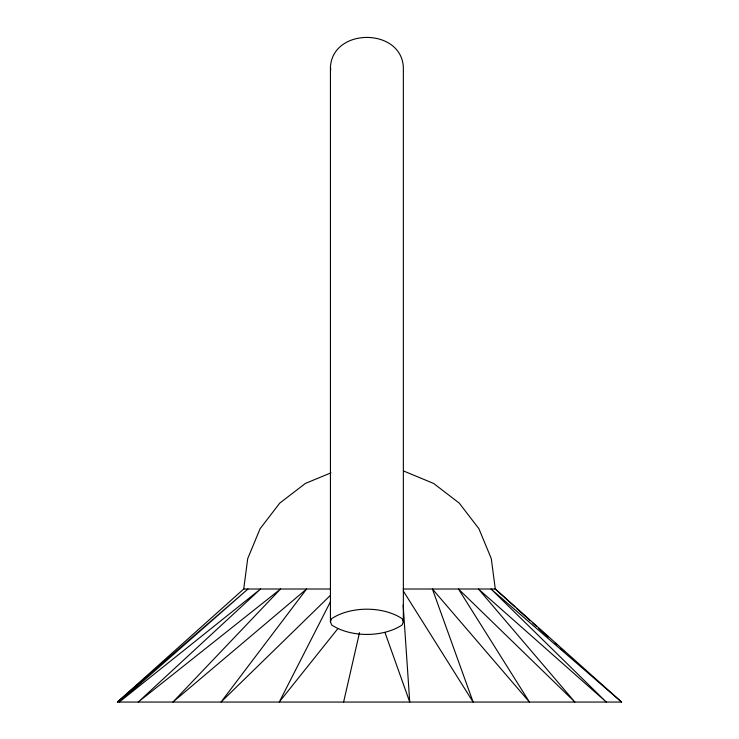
<?xml version="1.0" encoding="UTF-8"?>
<svg xmlns="http://www.w3.org/2000/svg" width="739" height="739" viewBox="0 0 739 739"><rect width="100%" height="100%" fill="white"/><g stroke="black" fill="none" stroke-linecap="round" stroke-linejoin="round"><path stroke-width="1.11" d="M243.648 589.482L247.722 558.592L260.082 528.745L279.748 503.111L305.383 483.435L330.97 472.84M330.435 67.461C332.199 27.417 401.591 27.417 403.355 67.461L403.355 621.813L402.118 624.972C383.014 637.581 350.766 637.581 331.672 624.972L330.435 621.813L330.435 67.461L330.786 69.725M343.607 702.05L359.505 632.658M330.435 621.813L331.672 618.654C350.766 606.045 383.014 606.045 402.118 618.654L403.355 621.813M330.647 601.343L279.24 702.05L337.982 628.483M330.361 595.422L221.026 702.05L306.602 589.011L172.935 702.05L280.543 589.011L138.23 702.05L260.553 589.011L119.293 702.05L247.99 589.011L117.399 702.05L621.601 702.05L495.296 589.011L403.18 589.011M117.399 702.05L243.704 589.011L330.194 589.011M403.762 471.076L433.617 483.435L459.252 503.111L478.918 528.745L491.278 558.592L495.352 589.482M621.601 702.05L491.01 589.011L606.303 702.05L478.447 589.011L574.877 702.05L458.457 589.011L529.447 702.05L432.398 589.011L473.126 702.05L403.282 590.96M495.296 589.011L514.898 606.821M516.607 608.373L530.232 620.76M532.791 623.079L536.2 626.173M538.759 628.501L548.135 637.018M554.952 643.207L556.652 644.759M560.91 648.63L564.319 651.724M384.973 632.492L409.739 702.05L403.143 605.001"/></g></svg>
